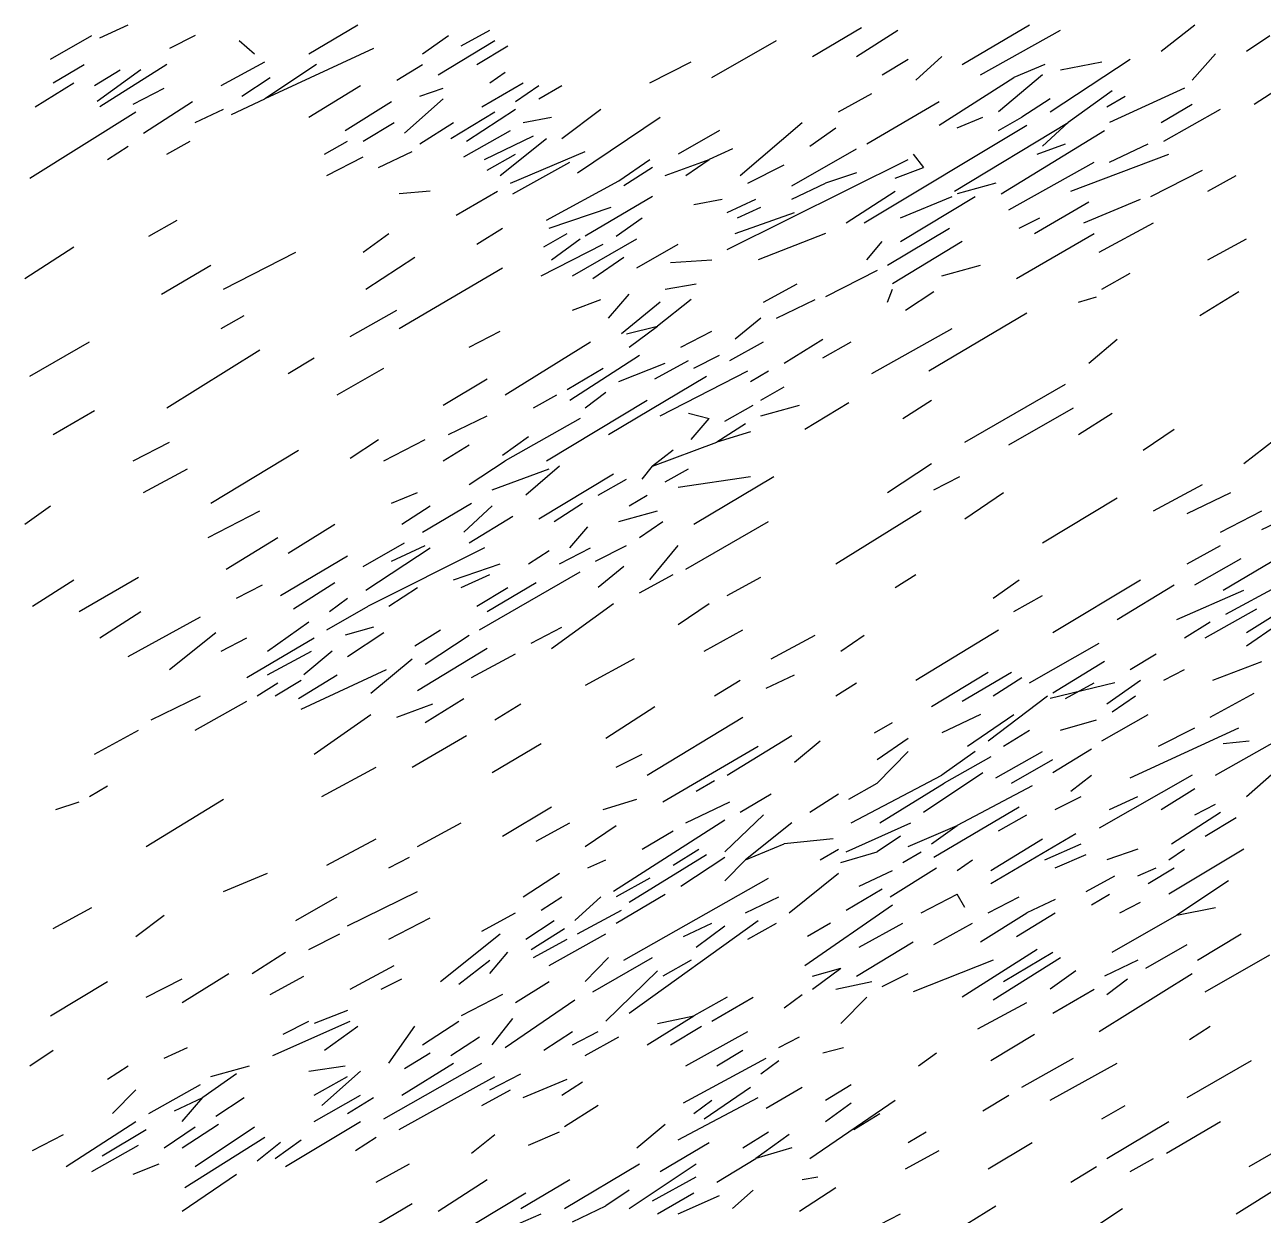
# Model space of a CAD drawing. Header units: inches. Extents: x 694000 to 694176, y 2178000 to 2178188.
# Drawn here: x 694000.2 to 694087.9, y 2178103.2 to 2178187.6 of the extents above; entities that cross this region are included whole.
import ezdxf

# ---------------------------------------------------------------- set-up
doc = ezdxf.new("R2010")
doc.units = ezdxf.units.IN
doc.header["$MEASUREMENT"] = 0

msp = doc.modelspace()

# ---------------------------------------------------------------- linework, layer by layer
for points in [[(694005.488, 2178186.646), (694007.5, 2178187.582)], [(694020.305, 2178185.523), (694023.781, 2178187.582)], [(694055.976, 2178185.336), (694059.451, 2178187.395)], [(694066.585, 2178184.774), (694071.342, 2178187.582)], [(694080.671, 2178185.71), (694083.049, 2178187.582)], [(694002.012, 2178185.148), (694004.939, 2178186.833)], [(694012.256, 2178186.833), (694010.427, 2178185.897)], [(694015.366, 2178186.459), (694016.464, 2178185.523)], [(694028.354, 2178185.523), (694030.183, 2178186.833)], [(694029.451, 2178184.025), (694033.476, 2178186.459)], [(694031.098, 2178186.084), (694033.11, 2178187.208)], [(694048.842, 2178183.838), (694053.415, 2178186.459)], [(694059.085, 2178185.336), (694062.012, 2178187.208)], [(694067.866, 2178184.025), (694073.537, 2178187.208)], [(694086.707, 2178185.71), (694088.354, 2178186.833)], [(694024.878, 2178185.897), (694017.195, 2178182.34)], [(694032.195, 2178184.774), (694034.39, 2178186.084)], [(694082.866, 2178183.651), (694084.512, 2178185.523)], [(694087.256, 2178181.966), (694093.659, 2178186.084)], [(694002.195, 2178183.463), (694004.39, 2178184.774)], [(694010.244, 2178184.774), (694005.488, 2178181.779)], [(694014.085, 2178183.276), (694017.195, 2178184.961)], [(694020.854, 2178184.774), (694017.195, 2178182.34)], [(694026.524, 2178183.651), (694028.354, 2178184.774)], [(694044.451, 2178183.463), (694047.378, 2178184.961)], [(694060.915, 2178184.025), (694062.744, 2178185.148)], [(694063.293, 2178183.651), (694065.122, 2178185.336)], [(694072.439, 2178184.774), (694070.244, 2178183.838)], [(694072.805, 2178181.404), (694078.476, 2178185.148)], [(694073.537, 2178184.399), (694076.464, 2178184.961)], [(694005.122, 2178183.276), (694006.951, 2178184.399)], [(694008.415, 2178184.399), (694005.305, 2178182.153)], [(694015.549, 2178182.527), (694017.561, 2178183.838)], [(694033.11, 2178183.463), (694034.207, 2178184.212)], [(694064.939, 2178180.468), (694070.244, 2178183.838)], [(694072.256, 2178184.025), (694069.146, 2178181.404)], [(694000.915, 2178181.779), (694003.659, 2178183.463)], [(694007.866, 2178181.966), (694010.061, 2178183.089)], [(694020.305, 2178181.03), (694023.964, 2178183.276)], [(694028.171, 2178182.527), (694029.817, 2178183.089)], [(694032.561, 2178181.779), (694035.488, 2178183.463)], [(694034.939, 2178182.153), (694036.585, 2178183.276)], [(694036.585, 2178182.34), (694038.232, 2178183.276)], [(694077.195, 2178182.902), (694074.085, 2178180.655)], [(694082.317, 2178183.089), (694077.012, 2178180.655)], [(694008.598, 2178179.906), (694012.073, 2178182.153)], [(694014.817, 2178181.217), (694017.195, 2178182.34)], [(694022.866, 2178180.094), (694026.159, 2178182.153)], [(694027.073, 2178179.906), (694029.817, 2178182.34)], [(694057.805, 2178181.404), (694060.183, 2178182.715)], [(694059.817, 2178179.158), (694064.939, 2178182.153)], [(694072.805, 2178182.34), (694070.793, 2178181.03)], [(694076.829, 2178181.779), (694078.11, 2178182.527)], [(694080.671, 2178180.655), (694082.866, 2178181.966)], [(694000.549, 2178176.724), (694008.049, 2178181.404)], [(694012.256, 2178180.655), (694014.268, 2178181.591)], [(694030.366, 2178179.532), (694033.476, 2178181.404)], [(694031.464, 2178179.345), (694034.939, 2178181.591)], [(694038.232, 2178179.532), (694040.976, 2178181.591)], [(694080.854, 2178179.345), (694084.878, 2178181.591)], [(694024.146, 2178179.345), (694026.342, 2178180.655)], [(694028.171, 2178179.158), (694030.549, 2178180.655)], [(694035.488, 2178180.655), (694037.5, 2178181.03)], [(694039.329, 2178177.098), (694045.183, 2178181.03)], [(694050.854, 2178176.911), (694055.244, 2178180.655)], [(694055.793, 2178178.97), (694057.622, 2178180.281)], [(694059.634, 2178173.541), (694071.159, 2178180.468)], [(694066.037, 2178175.788), (694074.085, 2178180.655)], [(694066.22, 2178180.281), (694068.049, 2178181.03)], [(694069.146, 2178180.094), (694070.793, 2178181.03)], [(694072.256, 2178178.97), (694074.085, 2178180.655)], [(694010.244, 2178178.409), (694011.89, 2178179.345)], [(694021.403, 2178178.409), (694023.049, 2178179.345)], [(694031.281, 2178178.222), (694034.573, 2178180.094)], [(694032.744, 2178178.034), (694036.22, 2178179.719)], [(694033.842, 2178176.911), (694037.134, 2178179.532)], [(694049.39, 2178180.094), (694046.464, 2178178.409)], [(694069.329, 2178175.601), (694076.646, 2178180.094)], [(694006.037, 2178178.034), (694007.5, 2178178.97)], [(694025.244, 2178177.473), (694027.622, 2178178.596)], [(694034.573, 2178176.35), (694039.878, 2178178.596)], [(694050.305, 2178178.783), (694048.659, 2178178.034)], [(694054.512, 2178176.162), (694059.085, 2178178.783)], [(694071.89, 2178178.409), (694073.903, 2178179.158)], [(694077.012, 2178177.847), (694079.756, 2178179.158)], [(694021.585, 2178176.911), (694024.146, 2178178.222)], [(694032.927, 2178177.286), (694034.939, 2178178.409)], [(694034.756, 2178175.601), (694038.781, 2178177.847)], [(694042.256, 2178176.537), (694044.451, 2178178.034)], [(694045.549, 2178176.911), (694048.659, 2178178.034)], [(694047.012, 2178176.911), (694048.659, 2178178.034)], [(694049.939, 2178171.669), (694062.744, 2178178.034)], [(694051.403, 2178176.35), (694053.964, 2178177.66)], [(694063.11, 2178178.409), (694063.842, 2178177.473)], [(694069.878, 2178174.477), (694075.915, 2178177.847)], [(694074.268, 2178175.788), (694081.22, 2178178.409)], [(694044.634, 2178177.473), (694042.622, 2178176.162)], [(694059.085, 2178177.098), (694056.89, 2178176.35)], [(694061.829, 2178176.724), (694063.842, 2178177.473)], [(694079.939, 2178175.414), (694083.598, 2178177.286)], [(694083.964, 2178175.788), (694085.976, 2178176.911)], [(694037.134, 2178173.729), (694042.256, 2178176.537)], [(694054.512, 2178175.226), (694056.89, 2178176.35)], [(694068.964, 2178176.35), (694066.22, 2178175.601)], [(694028.903, 2178175.788), (694026.707, 2178175.601)], [(694030.732, 2178174.103), (694033.659, 2178175.788)], [(694044.634, 2178175.414), (694039.878, 2178172.605)], [(694047.561, 2178174.852), (694049.573, 2178175.226)], [(694049.939, 2178174.29), (694051.951, 2178175.226)], [(694058.354, 2178173.541), (694061.829, 2178175.788)], [(694062.195, 2178172.231), (694067.5, 2178175.414)], [(694062.195, 2178173.916), (694065.854, 2178175.414)], [(694071.707, 2178172.793), (694075.549, 2178175.039)], [(694075.183, 2178173.541), (694079.207, 2178175.226)], [(694037.317, 2178173.167), (694041.707, 2178174.665)], [(694050.488, 2178172.793), (694054.695, 2178174.29)], [(694050.671, 2178173.916), (694052.317, 2178174.665)], [(694008.964, 2178172.605), (694010.976, 2178173.729)], [(694042.073, 2178172.605), (694043.903, 2178173.916)], [(694070.61, 2178173.167), (694072.073, 2178173.916)], [(694076.281, 2178171.482), (694080.122, 2178173.541)], [(694024.146, 2178171.482), (694025.976, 2178172.793)], [(694032.195, 2178172.044), (694034.024, 2178173.167)], [(694036.951, 2178171.857), (694038.598, 2178172.793)], [(694037.5, 2178170.921), (694039.512, 2178172.418)], [(694038.964, 2178169.797), (694043.537, 2178172.418)], [(694056.89, 2178172.793), (694052.134, 2178170.921)], [(694061.281, 2178170.546), (694065.671, 2178173.167)], [(694070.427, 2178169.61), (694075.915, 2178172.793)], [(694083.964, 2178170.921), (694086.707, 2178172.418)], [(694000.183, 2178169.61), (694003.659, 2178171.857)], [(694014.268, 2178168.861), (694019.39, 2178171.482)], [(694036.768, 2178169.797), (694041.159, 2178172.044)], [(694043.537, 2178170.359), (694046.464, 2178172.044)], [(694059.817, 2178170.921), (694060.915, 2178172.231)], [(694066.585, 2178172.231), (694061.646, 2178169.236)], [(694024.329, 2178168.861), (694027.805, 2178171.108)], [(694040.427, 2178169.61), (694042.622, 2178171.108)], [(694045.915, 2178170.733), (694048.842, 2178170.921)], [(694009.878, 2178168.487), (694013.354, 2178170.546)], [(694026.707, 2178166.053), (694034.024, 2178170.359)], [(694060.549, 2178170.172), (694056.89, 2178168.3)], [(694065.122, 2178169.797), (694067.866, 2178170.546)], [(694076.464, 2178168.861), (694078.476, 2178169.984)], [(694045.549, 2178168.861), (694047.744, 2178169.236)], [(694052.5, 2178167.925), (694054.878, 2178169.236)], [(694061.281, 2178167.925), (694061.646, 2178168.861)], [(694038.964, 2178167.364), (694040.976, 2178168.112)], [(694041.524, 2178166.802), (694042.988, 2178168.487)], [(694047.378, 2178168.112), (694045, 2178166.24)], [(694053.415, 2178166.802), (694056.159, 2178168.112)], [(694062.561, 2178167.364), (694064.573, 2178168.674)], [(694074.817, 2178167.925), (694076.098, 2178168.3)], [(694083.415, 2178166.989), (694086.159, 2178168.674)], [(694023.232, 2178165.492), (694026.524, 2178167.364)], [(694045.183, 2178167.925), (694042.439, 2178165.679)], [(694064.207, 2178163.058), (694071.159, 2178167.176)], [(694014.085, 2178166.053), (694015.732, 2178166.989)], [(694042.805, 2178165.679), (694045, 2178166.24)], [(694042.988, 2178164.743), (694045, 2178166.24)], [(694052.317, 2178166.802), (694050.488, 2178165.304)], [(694031.646, 2178164.743), (694033.842, 2178165.866)], [(694046.646, 2178164.743), (694048.842, 2178165.866)], [(694053.964, 2178163.619), (694056.707, 2178165.304)], [(694060.183, 2178162.871), (694065.854, 2178166.053)], [(694075.549, 2178163.619), (694077.561, 2178165.304)], [(694000.549, 2178162.683), (694004.756, 2178165.117)], [(694010.244, 2178160.437), (694016.829, 2178164.555)], [(694034.207, 2178161.373), (694040.244, 2178165.117)], [(694050.122, 2178163.807), (694052.5, 2178165.117)], [(694056.707, 2178163.994), (694058.72, 2178165.117)], [(694018.842, 2178162.871), (694020.671, 2178163.994)], [(694038.781, 2178160.999), (694043.72, 2178164.181)], [(694042.256, 2178162.309), (694045.549, 2178163.619)], [(694044.817, 2178162.496), (694047.195, 2178163.807)], [(694047.561, 2178163.245), (694049.39, 2178164.181)], [(694022.317, 2178161.373), (694025.61, 2178163.245)], [(694038.598, 2178161.747), (694041.159, 2178163.245)], [(694041.524, 2178158.565), (694048.476, 2178162.683)], [(694045.183, 2178159.875), (694051.403, 2178163.058)], [(694051.585, 2178162.309), (694052.866, 2178163.058)], [(694029.817, 2178160.624), (694032.927, 2178162.496)], [(694052.317, 2178160.999), (694053.964, 2178161.935)], [(694066.768, 2178158.003), (694073.903, 2178162.122)], [(694036.22, 2178160.437), (694037.866, 2178161.373)], [(694037.134, 2178156.693), (694044.268, 2178160.999)], [(694039.878, 2178160.437), (694041.342, 2178161.56)], [(694062.378, 2178159.688), (694064.39, 2178160.999)], [(694002.195, 2178158.565), (694005.122, 2178160.25)], [(694047.195, 2178160.063), (694048.659, 2178159.688)], [(694049.756, 2178159.501), (694051.768, 2178160.624)], [(694052.317, 2178159.875), (694055.061, 2178160.624)], [(694055.427, 2178158.939), (694058.537, 2178160.811)], [(694069.878, 2178157.816), (694074.451, 2178160.437)], [(694074.817, 2178158.565), (694077.195, 2178160.063)], [(694030.183, 2178158.565), (694032.927, 2178159.875)], [(694039.512, 2178159.688), (694034.207, 2178156.693)], [(694047.378, 2178158.19), (694048.659, 2178159.688)], [(694051.22, 2178159.314), (694049.207, 2178158.003)], [(694035.854, 2178158.378), (694034.024, 2178157.067)], [(694051.585, 2178158.752), (694049.207, 2178158.003)], [(694079.39, 2178157.442), (694081.585, 2178158.939)], [(694007.866, 2178156.693), (694010.427, 2178158.003)], [(694013.354, 2178153.697), (694019.573, 2178157.442)], [(694023.232, 2178156.88), (694025.244, 2178158.19)], [(694025.61, 2178156.693), (694028.537, 2178158.19)], [(694029.817, 2178156.693), (694031.646, 2178157.816)], [(694044.634, 2178156.318), (694049.207, 2178158.003)], [(694046.098, 2178157.442), (694044.634, 2178156.318)], [(694086.524, 2178156.506), (694088.72, 2178158.19)], [(694031.646, 2178155.008), (694034.207, 2178156.693)], [(694008.598, 2178154.446), (694011.707, 2178156.131)], [(694033.293, 2178154.633), (694037.317, 2178156.131)], [(694038.049, 2178156.318), (694035.671, 2178154.259)], [(694036.585, 2178152.574), (694041.89, 2178155.757)], [(694043.903, 2178155.382), (694044.634, 2178156.318)], [(694045.549, 2178155.195), (694047.195, 2178156.131)], [(694061.281, 2178154.446), (694064.39, 2178156.506)], [(694040.793, 2178154.259), (694042.805, 2178155.382)], [(694046.464, 2178154.821), (694051.585, 2178155.57)], [(694047.561, 2178152.2), (694053.232, 2178155.57)], [(694064.573, 2178154.633), (694066.403, 2178155.57)], [(694080.122, 2178153.136), (694083.598, 2178155.008)], [(694026.159, 2178153.697), (694027.988, 2178154.446)], [(694042.988, 2178153.51), (694044.268, 2178154.259)], [(694066.768, 2178152.574), (694069.512, 2178154.446)], [(694072.256, 2178150.889), (694077.561, 2178154.072)], [(694082.5, 2178152.949), (694085.61, 2178154.446)], [(694000.183, 2178152.2), (694002.012, 2178153.51)], [(694013.171, 2178151.264), (694016.829, 2178153.136)], [(694026.89, 2178152.2), (694028.903, 2178153.51)], [(694028.354, 2178151.638), (694031.829, 2178153.697)], [(694031.281, 2178151.638), (694033.293, 2178153.51)], [(694037.683, 2178152.387), (694039.695, 2178153.697)], [(694042.256, 2178152.387), (694045, 2178153.136)], [(694057.622, 2178149.392), (694063.659, 2178153.136)], [(694084.878, 2178151.638), (694087.805, 2178153.136)], [(694018.842, 2178150.141), (694022.134, 2178152.2)], [(694031.646, 2178150.889), (694034.756, 2178152.761)], [(694043.72, 2178151.264), (694045.366, 2178152.387)], [(694047.012, 2178149.017), (694052.866, 2178152.387)], [(694087.805, 2178151.825), (694090.183, 2178152.949)], [(694014.451, 2178149.017), (694018.11, 2178151.264)], [(694038.781, 2178150.515), (694040.061, 2178152.013)], [(694024.146, 2178149.204), (694027.073, 2178150.889)], [(694024.329, 2178147.52), (694028.903, 2178150.515)], [(694032.744, 2178150.515), (694024.512, 2178146.396)], [(694026.159, 2178149.579), (694028.537, 2178150.702)], [(694038.049, 2178149.392), (694040.244, 2178150.515)], [(694040.61, 2178149.579), (694042.805, 2178150.702)], [(694044.451, 2178148.268), (694046.464, 2178150.702)], [(694082.5, 2178149.392), (694084.878, 2178150.702)], [(694085.061, 2178147.52), (694090.732, 2178150.889)], [(694018.293, 2178147.145), (694023.049, 2178149.953)], [(694035.854, 2178149.392), (694037.317, 2178150.328)], [(694083.049, 2178147.894), (694086.342, 2178149.766)], [(694030.549, 2178148.268), (694033.842, 2178149.392)], [(694031.098, 2178147.707), (694033.11, 2178148.643)], [(694032.378, 2178144.711), (694039.512, 2178148.83)], [(694042.622, 2178149.204), (694040.793, 2178147.707)], [(694043.72, 2178147.332), (694046.098, 2178148.643)], [(694061.829, 2178147.707), (694063.293, 2178148.643)], [(694000.732, 2178146.396), (694003.659, 2178148.268)], [(694004.024, 2178146.022), (694008.232, 2178148.456)], [(694015.183, 2178146.958), (694017.012, 2178147.894)], [(694019.207, 2178146.209), (694022.134, 2178148.081)], [(694032.927, 2178146.022), (694036.403, 2178148.081)], [(694049.939, 2178147.145), (694052.317, 2178148.456)], [(694068.781, 2178146.958), (694070.61, 2178148.268)], [(694072.988, 2178144.524), (694079.207, 2178148.268)], [(694077.561, 2178145.46), (694081.585, 2178147.894)], [(694085.244, 2178145.835), (694089.085, 2178147.894)], [(694021.768, 2178146.022), (694023.049, 2178146.958)], [(694025.976, 2178146.396), (694027.988, 2178147.707)], [(694032.195, 2178146.396), (694034.39, 2178147.707)], [(694070.244, 2178146.022), (694072.256, 2178147.145)], [(694081.768, 2178145.46), (694086.524, 2178147.52)], [(694005.488, 2178144.15), (694008.415, 2178146.022)], [(694021.585, 2178144.711), (694024.512, 2178146.396)], [(694037.5, 2178143.401), (694041.89, 2178146.584)], [(694046.464, 2178145.086), (694048.659, 2178146.584)], [(694083.781, 2178144.15), (694087.439, 2178146.209)], [(694086.707, 2178144.524), (694090, 2178146.584)], [(694007.5, 2178142.839), (694012.622, 2178145.648)], [(694017.378, 2178143.214), (694020.305, 2178145.273)], [(694082.317, 2178144.15), (694084.146, 2178145.273)], [(694010.427, 2178141.903), (694013.72, 2178144.524)], [(694024.878, 2178144.899), (694022.866, 2178144.337)], [(694023.049, 2178142.839), (694025.61, 2178144.524)], [(694027.805, 2178143.588), (694029.634, 2178144.711)], [(694028.537, 2178142.278), (694031.646, 2178144.337)], [(694036.037, 2178143.775), (694038.232, 2178144.899)], [(694048.293, 2178143.214), (694051.037, 2178144.711)], [(694053.049, 2178142.652), (694056.159, 2178144.337)], [(694057.988, 2178143.214), (694059.634, 2178144.337)], [(694063.293, 2178141.155), (694069.146, 2178144.711)], [(694086.707, 2178143.588), (694088.903, 2178145.086)], [(694014.085, 2178143.214), (694015.915, 2178144.15)], [(694015.915, 2178141.342), (694020.671, 2178144.15)], [(694032.927, 2178143.401), (694027.988, 2178140.406)], [(694071.342, 2178140.967), (694076.281, 2178143.775)], [(694017.378, 2178141.529), (694020.488, 2178143.214)], [(694021.951, 2178143.214), (694019.939, 2178141.529)], [(694024.695, 2178140.219), (694027.622, 2178142.652)], [(694031.829, 2178141.342), (694034.939, 2178143.027)], [(694043.354, 2178142.652), (694039.878, 2178140.78)], [(694078.476, 2178141.903), (694080.305, 2178143.027)], [(694019.756, 2178139.095), (694025.793, 2178141.903)], [(694064.39, 2178139.282), (694068.415, 2178141.716)], [(694066.585, 2178139.657), (694070.061, 2178141.716)], [(694076.646, 2178142.465), (694072.988, 2178140.219)], [(694080.854, 2178141.155), (694082.317, 2178141.903)], [(694084.329, 2178141.155), (694087.805, 2178142.465)], [(694016.646, 2178140.031), (694018.11, 2178140.967)], [(694017.927, 2178140.031), (694019.756, 2178141.155)], [(694019.573, 2178139.844), (694022.317, 2178141.529)], [(694049.024, 2178140.031), (694050.854, 2178141.155)], [(694052.683, 2178140.593), (694054.695, 2178141.529)], [(694057.622, 2178140.031), (694059.085, 2178140.967)], [(694068.781, 2178140.031), (694070.793, 2178141.342)], [(694077.378, 2178140.967), (694072.805, 2178139.844)], [(694073.903, 2178139.844), (694075.915, 2178140.967)], [(694076.829, 2178139.47), (694079.207, 2178141.155)], [(694009.146, 2178138.346), (694012.622, 2178140.031)], [(694068.415, 2178136.849), (694072.622, 2178140.031)], [(694077.195, 2178138.908), (694078.842, 2178140.031)], [(694084.146, 2178138.534), (694087.256, 2178140.219)], [(694012.256, 2178137.598), (694015.915, 2178139.657)], [(694026.524, 2178138.534), (694029.085, 2178139.47)], [(694028.537, 2178138.159), (694031.281, 2178139.844)], [(694033.476, 2178138.346), (694035.305, 2178139.47)], [(694041.342, 2178137.036), (694044.817, 2178139.282)], [(694020.671, 2178135.913), (694024.695, 2178138.721)], [(694044.268, 2178134.415), (694051.037, 2178138.534)], [(694060.366, 2178137.41), (694061.646, 2178138.159)], [(694067.866, 2178138.721), (694065.122, 2178137.41)], [(694066.951, 2178136.474), (694070.244, 2178138.721)], [(694073.537, 2178137.598), (694076.098, 2178138.346)], [(694076.464, 2178136.849), (694079.756, 2178138.721)], [(694005.122, 2178135.913), (694008.232, 2178137.598)], [(694069.512, 2178136.474), (694071.342, 2178137.598)], [(694078.476, 2178134.228), (694086.159, 2178137.785)], [(694080.488, 2178136.474), (694083.049, 2178137.785)], [(694084.512, 2178134.415), (694089.817, 2178137.41)], [(694027.622, 2178134.977), (694031.464, 2178137.223)], [(694033.293, 2178134.602), (694036.768, 2178136.662)], [(694045.366, 2178132.543), (694052.134, 2178136.474)], [(694049.939, 2178134.415), (694054.512, 2178137.223)], [(694054.695, 2178135.351), (694056.524, 2178136.849)], [(694060.549, 2178135.538), (694062.744, 2178137.036)], [(694085.061, 2178136.662), (694086.89, 2178136.849)], [(694042.073, 2178134.977), (694043.903, 2178135.913)], [(694062.744, 2178136.1), (694060.549, 2178133.853)], [(694067.5, 2178136.1), (694065.122, 2178134.415)], [(694068.598, 2178135.726), (694065.305, 2178133.853)], [(694068.964, 2178134.228), (694072.256, 2178136.1)], [(694070.061, 2178133.853), (694072.988, 2178135.538)], [(694072.988, 2178134.602), (694075.732, 2178136.287)], [(694021.22, 2178132.917), (694025.061, 2178134.977)], [(694063.842, 2178131.794), (694068.049, 2178134.602)], [(694086.707, 2178132.917), (694089.268, 2178135.164)], [(694047.744, 2178133.292), (694049.024, 2178134.041)], [(694058.537, 2178132.73), (694060.549, 2178133.853)], [(694058.72, 2178131.045), (694065.122, 2178134.415)], [(694060.732, 2178131.045), (694065.305, 2178133.853)], [(694074.268, 2178133.292), (694075.732, 2178134.415)], [(694082.866, 2178134.415), (694076.281, 2178130.671)], [(694004.756, 2178132.917), (694006.037, 2178133.666)], [(694050.854, 2178131.794), (694053.049, 2178133.105)], [(694055.793, 2178131.794), (694057.805, 2178133.105)], [(694071.524, 2178133.666), (694066.22, 2178130.858)], [(694073.171, 2178131.981), (694075, 2178132.917)], [(694077.012, 2178131.981), (694079.024, 2178132.917)], [(694080.671, 2178131.981), (694083.049, 2178133.479)], [(694002.378, 2178131.981), (694004.024, 2178132.543)], [(694008.781, 2178129.36), (694014.268, 2178132.73)], [(694034.024, 2178130.109), (694037.5, 2178132.169)], [(694041.159, 2178131.981), (694043.537, 2178132.73)], [(694047.012, 2178131.045), (694050.122, 2178132.543)], [(694064.573, 2178128.612), (694070.61, 2178132.169)], [(694083.049, 2178131.607), (694084.512, 2178132.356)], [(694049.756, 2178131.233), (694041.89, 2178126.178)], [(694052.5, 2178131.607), (694049.756, 2178128.986)], [(694069.146, 2178130.484), (694071.159, 2178131.607)], [(694081.403, 2178129.548), (694084.878, 2178131.794)], [(694083.781, 2178130.109), (694085.976, 2178131.42)], [(694027.988, 2178129.36), (694031.098, 2178131.045)], [(694036.403, 2178129.735), (694038.781, 2178131.045)], [(694039.878, 2178129.36), (694042.073, 2178130.858)], [(694043.903, 2178129.173), (694046.098, 2178130.484)], [(694054.512, 2178131.045), (694051.22, 2178128.424)], [(694058.354, 2178128.986), (694062.927, 2178131.045)], [(694062.744, 2178129.36), (694066.22, 2178130.858)], [(694064.39, 2178129.548), (694066.22, 2178130.858)], [(694068.598, 2178126.74), (694074.634, 2178130.297)], [(694021.585, 2178128.05), (694025.061, 2178129.922)], [(694051.22, 2178128.424), (694053.964, 2178129.548)], [(694057.439, 2178129.922), (694053.964, 2178129.548)], [(694062.195, 2178130.109), (694060.549, 2178128.986)], [(694068.598, 2178127.676), (694072.256, 2178129.922)], [(694072.439, 2178128.424), (694075, 2178129.548)], [(694025.976, 2178127.863), (694027.439, 2178128.612)], [(694042.988, 2178125.429), (694048.476, 2178128.799)], [(694046.098, 2178128.05), (694047.927, 2178129.173)], [(694046.646, 2178126.552), (694049.756, 2178128.612)], [(694056.524, 2178128.424), (694057.805, 2178129.173)], [(694057.988, 2178128.237), (694060.549, 2178128.986)], [(694062.378, 2178128.237), (694063.659, 2178128.986)], [(694073.171, 2178127.863), (694075.366, 2178128.799)], [(694079.024, 2178129.173), (694076.829, 2178128.424)], [(694081.22, 2178128.424), (694082.317, 2178129.173)], [(694086.524, 2178129.173), (694081.22, 2178125.991)], [(694040.061, 2178127.863), (694041.342, 2178128.424)], [(694049.756, 2178126.927), (694051.22, 2178128.424)], [(694059.268, 2178126.552), (694061.646, 2178127.676)], [(694061.464, 2178125.804), (694064.756, 2178127.863)], [(694066.22, 2178127.676), (694067.317, 2178128.424)], [(694079.024, 2178127.301), (694080.305, 2178127.863)], [(694079.756, 2178126.74), (694081.585, 2178127.863)], [(694014.268, 2178126.178), (694017.378, 2178127.488)], [(694035.488, 2178125.804), (694038.049, 2178127.488)], [(694044.451, 2178127.114), (694042.073, 2178125.804)], [(694042.622, 2178121.311), (694052.866, 2178127.114)], [(694054.329, 2178124.68), (694057.805, 2178127.488)], [(694075.366, 2178126.178), (694077.378, 2178127.301)], [(694085.427, 2178126.927), (694081.768, 2178124.493)], [(694023.049, 2178123.744), (694027.988, 2178126.178)], [(694042.073, 2178123.931), (694045.549, 2178125.991)], [(694058.354, 2178124.867), (694060.915, 2178126.365)], [(694063.659, 2178124.68), (694066.22, 2178125.991)], [(694066.768, 2178125.055), (694066.22, 2178125.991)], [(694075.732, 2178125.242), (694077.012, 2178125.991)], [(694002.195, 2178123.557), (694004.939, 2178125.055)], [(694019.39, 2178124.119), (694022.317, 2178125.804)], [(694036.768, 2178124.867), (694038.232, 2178125.804)], [(694039.146, 2178124.119), (694040.976, 2178125.804)], [(694051.22, 2178124.68), (694053.598, 2178125.804)], [(694055.427, 2178120.936), (694061.646, 2178125.242)], [(694068.415, 2178124.68), (694070.61, 2178125.804)], [(694073.171, 2178125.616), (694071.159, 2178124.68)], [(694077.744, 2178124.68), (694079.207, 2178125.429)], [(694081.768, 2178124.493), (694084.512, 2178125.055)], [(694008.049, 2178122.995), (694010.061, 2178124.493)], [(694025.976, 2178122.808), (694028.903, 2178124.306)], [(694032.561, 2178123.37), (694034.939, 2178124.68)], [(694035.671, 2178122.808), (694037.683, 2178124.119)], [(694039.329, 2178123.183), (694042.439, 2178124.867)], [(694042.988, 2178117.566), (694052.134, 2178124.119)], [(694067.866, 2178122.621), (694071.159, 2178124.68)], [(694070.427, 2178122.995), (694073.171, 2178124.68)], [(694077.195, 2178121.872), (694081.768, 2178124.493)], [(694036.037, 2178122.059), (694038.415, 2178123.557)], [(694046.829, 2178122.995), (694048.842, 2178123.931)], [(694047.744, 2178122.247), (694049.756, 2178123.744)], [(694051.403, 2178122.808), (694053.415, 2178123.931)], [(694057.256, 2178123.931), (694055.61, 2178122.995)], [(694059.268, 2178122.247), (694062.378, 2178123.931)], [(694064.573, 2178122.434), (694067.317, 2178123.931)], [(694020.305, 2178122.059), (694022.5, 2178123.183)], [(694029.634, 2178119.813), (694033.842, 2178123.183)], [(694036.22, 2178121.498), (694038.598, 2178122.808)], [(694037.317, 2178120.936), (694041.342, 2178123.183)], [(694059.085, 2178120.187), (694063.11, 2178122.621)], [(694079.573, 2178120.749), (694082.5, 2178122.434)], [(694083.232, 2178121.311), (694086.342, 2178123.183)], [(694016.281, 2178120.375), (694018.659, 2178121.872)], [(694033.11, 2178120.375), (694034.39, 2178121.872)], [(694041.524, 2178121.498), (694039.878, 2178119.813)], [(694040.427, 2178119.064), (694044.634, 2178121.498)], [(694071.89, 2178122.059), (694066.585, 2178118.69)], [(694068.781, 2178118.502), (694073.537, 2178121.498)], [(694069.512, 2178119.813), (694072.988, 2178121.872)], [(694083.781, 2178119.064), (694088.354, 2178121.685)], [(694023.232, 2178119.251), (694026.342, 2178120.936)], [(694030.915, 2178119.626), (694033.11, 2178121.311)], [(694047.378, 2178121.311), (694045.366, 2178120.187)], [(694055.976, 2178119.251), (694057.988, 2178120.749)], [(694055.976, 2178120.187), (694057.988, 2178120.749)], [(694068.781, 2178121.311), (694063.11, 2178119.064)], [(694079.024, 2178121.311), (694076.646, 2178120.187)], [(694002.012, 2178117.379), (694006.037, 2178119.813)], [(694008.781, 2178118.69), (694011.342, 2178120)], [(694011.342, 2178118.315), (694014.634, 2178120.375)], [(694017.561, 2178118.877), (694019.939, 2178120.187)], [(694025.427, 2178119.251), (694026.89, 2178120)], [(694034.939, 2178118.315), (694037.317, 2178119.813)], [(694041.342, 2178117.005), (694045, 2178120.562)], [(694057.622, 2178119.251), (694060.183, 2178119.813)], [(694060.915, 2178119.438), (694062.744, 2178120.375)], [(694074.634, 2178120.562), (694072.805, 2178119.251)], [(694076.281, 2178116.256), (694082.866, 2178120.375)], [(694076.829, 2178118.877), (694078.293, 2178120)], [(694034.024, 2178118.877), (694031.098, 2178117.379)], [(694053.964, 2178117.941), (694055.244, 2178118.877)], [(694072.988, 2178117.566), (694075.915, 2178119.251)], [(694034.207, 2178115.133), (694039.146, 2178118.502)], [(694049.939, 2178118.69), (694047.561, 2178117.379)], [(694048.842, 2178117.005), (694051.768, 2178118.69)], [(694057.988, 2178116.818), (694059.817, 2178118.69)], [(694067.683, 2178116.443), (694071.159, 2178118.315)], [(694023.049, 2178117.754), (694020.671, 2178116.818)], [(694033.293, 2178115.32), (694034.756, 2178117.192)], [(694044.268, 2178115.32), (694047.561, 2178117.379)], [(694045, 2178116.818), (694047.561, 2178117.379)], [(694017.744, 2178114.571), (694023.232, 2178117.005)], [(694018.476, 2178116.069), (694020.305, 2178117.005)], [(694021.403, 2178114.945), (694023.781, 2178116.63)], [(694025.976, 2178114.009), (694027.805, 2178116.63)], [(694028.354, 2178115.32), (694030.915, 2178117.005)], [(694036.951, 2178114.945), (694038.964, 2178116.256)], [(694038.964, 2178115.32), (694040.793, 2178116.256)], [(694045.915, 2178115.32), (694048.11, 2178116.63)], [(694047.012, 2178113.822), (694051.403, 2178116.256)], [(694082.683, 2178115.694), (694084.146, 2178116.63)], [(694030.366, 2178114.571), (694032.378, 2178115.882)], [(694039.878, 2178114.571), (694042.256, 2178115.882)], [(694053.598, 2178115.133), (694055.061, 2178115.882)], [(694068.598, 2178114.197), (694071.707, 2178116.069)], [(694000.549, 2178113.822), (694002.195, 2178114.945)], [(694010.061, 2178114.384), (694011.707, 2178115.133)], [(694027.073, 2178113.635), (694028.903, 2178114.758)], [(694049.207, 2178113.822), (694051.037, 2178114.945)], [(694056.707, 2178114.758), (694058.171, 2178115.133)], [(694063.476, 2178113.822), (694064.756, 2178114.758)], [(694006.037, 2178112.886), (694007.5, 2178113.822)], [(694013.354, 2178113.073), (694016.098, 2178113.822)], [(694020.305, 2178113.448), (694022.866, 2178113.822)], [(694025.61, 2178110.078), (694032.561, 2178114.009)], [(694026.89, 2178111.763), (694030.549, 2178114.009)], [(694046.829, 2178111.201), (694052.683, 2178114.384)], [(694052.317, 2178113.261), (694053.598, 2178114.197)], [(694070.793, 2178112.325), (694074.451, 2178114.384)], [(694072.805, 2178111.389), (694077.561, 2178114.009)], [(694082.5, 2178111.576), (694087.073, 2178114.197)], [(694015.183, 2178113.261), (694012.805, 2178111.576)], [(694020.671, 2178111.763), (694023.049, 2178113.073)], [(694021.22, 2178111.014), (694023.964, 2178113.448)], [(694026.707, 2178109.329), (694033.476, 2178113.073)], [(694033.11, 2178112.137), (694035.305, 2178113.261)], [(694035.488, 2178111.576), (694038.598, 2178112.886)], [(694038.232, 2178111.763), (694039.695, 2178112.699)], [(694006.403, 2178110.453), (694008.049, 2178112.137)], [(694008.964, 2178110.453), (694012.622, 2178112.512)], [(694032.561, 2178111.014), (694034.573, 2178112.137)], [(694048.293, 2178110.078), (694051.585, 2178112.325)], [(694052.683, 2178110.827), (694055.244, 2178112.325)], [(694056.89, 2178111.389), (694058.72, 2178112.512)], [(694010.793, 2178110.64), (694012.805, 2178111.576)], [(694011.342, 2178109.891), (694012.805, 2178111.576)], [(694013.72, 2178110.265), (694015.732, 2178111.576)], [(694020.671, 2178109.891), (694023.964, 2178111.763)], [(694023.049, 2178110.453), (694024.878, 2178111.576)], [(694040.793, 2178111.014), (694038.415, 2178109.516)], [(694046.464, 2178108.58), (694052.134, 2178111.576)], [(694047.561, 2178110.453), (694048.842, 2178111.389)], [(694055.793, 2178107.27), (694061.829, 2178111.389)], [(694056.89, 2178109.891), (694058.72, 2178111.201)], [(694068.049, 2178110.64), (694069.878, 2178111.763)], [(694076.464, 2178110.078), (694078.11, 2178111.014)], [(694058.903, 2178109.329), (694060.732, 2178110.453)], [(694003.11, 2178106.708), (694008.049, 2178109.891)], [(694005.671, 2178107.457), (694008.781, 2178109.329)], [(694010.061, 2178108.019), (694012.256, 2178109.516)], [(694011.342, 2178108.019), (694013.903, 2178109.704)], [(694012.256, 2178106.708), (694016.464, 2178109.516)], [(694018.659, 2178106.708), (694023.964, 2178109.891)], [(694043.537, 2178108.019), (694045.549, 2178109.704)], [(694076.829, 2178107.27), (694081.22, 2178109.891)], [(694081.037, 2178107.644), (694084.878, 2178109.891)], [(694000.732, 2178107.832), (694002.927, 2178108.955)], [(694011.524, 2178105.211), (694017.195, 2178108.768)], [(694018.293, 2178108.393), (694016.646, 2178107.083)], [(694017.927, 2178107.27), (694019.756, 2178108.58)], [(694023.598, 2178107.832), (694025.061, 2178108.768)], [(694031.829, 2178107.644), (694033.476, 2178108.955)], [(694035.854, 2178108.206), (694038.049, 2178109.142)], [(694045.183, 2178106.334), (694048.659, 2178108.393)], [(694051.037, 2178108.019), (694052.866, 2178109.142)], [(694054.329, 2178108.955), (694051.951, 2178107.27)], [(694062.744, 2178108.393), (694064.024, 2178109.142)], [(694068.415, 2178106.521), (694071.524, 2178108.393)], [(694086.89, 2178106.708), (694090.183, 2178108.58)], [(694004.939, 2178106.334), (694008.232, 2178108.206)], [(694054.512, 2178108.019), (694051.951, 2178107.27)], [(694062.561, 2178106.521), (694064.939, 2178107.832)], [(694007.866, 2178106.147), (694009.695, 2178106.896)], [(694025.061, 2178105.585), (694027.439, 2178106.896)], [(694038.415, 2178103.713), (694043.72, 2178106.896)], [(694042.988, 2178103.713), (694047.744, 2178106.896)], [(694049.207, 2178105.585), (694051.951, 2178107.27)], [(694074.268, 2178105.585), (694076.098, 2178106.708)], [(694078.476, 2178106.334), (694080.122, 2178107.27)], [(694011.342, 2178103.526), (694015.183, 2178106.147)], [(694029.451, 2178103.526), (694032.927, 2178105.772)], [(694035.305, 2178103.713), (694038.781, 2178105.772)], [(694044.634, 2178104.275), (694047.744, 2178105.96)], [(694055.244, 2178105.772), (694056.342, 2178105.96)], [(694028.537, 2178100.531), (694035.671, 2178104.836)], [(694042.988, 2178105.024), (694041.342, 2178103.9)], [(694045, 2178103.339), (694047.561, 2178104.836)], [(694050.305, 2178103.713), (694051.768, 2178105.024)], [(694055.061, 2178103.526), (694057.622, 2178105.211)], [(694085.976, 2178103.339), (694089.268, 2178105.398)], [(694024.146, 2178102.028), (694027.622, 2178104.087)], [(694038.964, 2178102.777), (694041.342, 2178103.9)], [(694046.464, 2178103.339), (694049.39, 2178104.649)], [(694066.22, 2178102.215), (694068.964, 2178103.9)], [(694034.573, 2178102.403), (694036.768, 2178103.339)], [(694060.732, 2178102.59), (694062.195, 2178103.339)], [(694072.256, 2178099.969), (694077.927, 2178103.713)]]:
    msp.add_lwpolyline(points)

doc.saveas('drawing.dxf')
